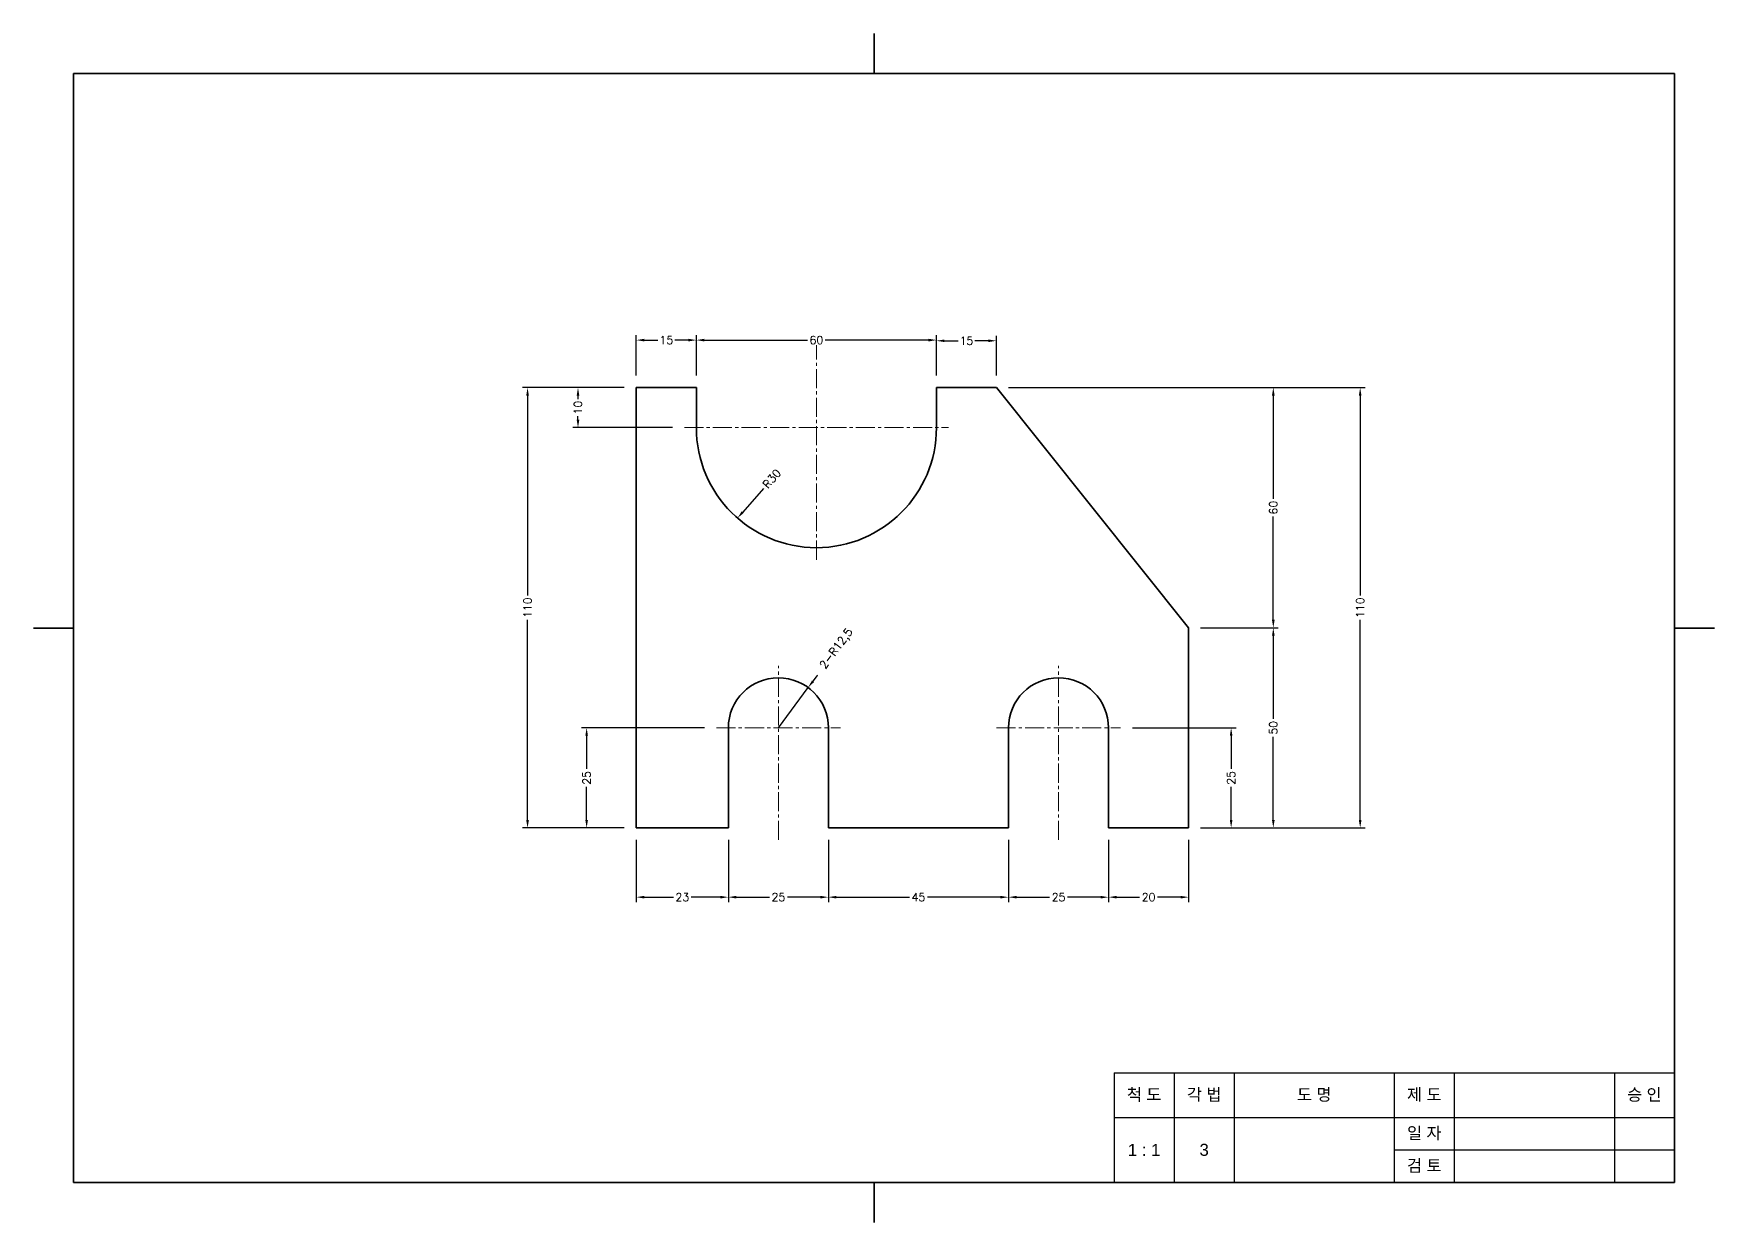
# Model space of a CAD drawing. Header units: millimetres. Extents: x 0 to 11420, y 0 to 297.
# Drawn here: x 500 to 920, y 0 to 297 of the extents above; entities that cross this region are included whole.
import ezdxf

# ---------------------------------------------------------------- set-up
doc = ezdxf.new("R2010")
doc.units = ezdxf.units.MM
doc.header["$LTSCALE"] = 0.25
doc.linetypes.add('CENTER2', pattern=[28.575, 19.05, -3.175, 3.175, -3.175])
for name, color, linetype, lineweight in [('1_윤곽선', 4, 'Continuous', 35), ('2_외형선', 7, 'Continuous', 35), ('4_중심선', 1, 'CENTER2', 18)]:
    doc.layers.add(name, color=color, linetype=linetype, lineweight=lineweight)
doc.styles.get("Standard").update_dxf_attribs({"font": 'arial.ttf'})
doc.styles.add('주석', font='romans.shx', dxfattribs={"height": 2, "bigfont": 'whgtxt.shx'})
doc.dimstyles.new('주석', dxfattribs={"dimscale": 0, "dimtxt": 2, "dimasz": 2, "dimexe": 1.25, "dimexo": 3, "dimtad": 0, "dimtxsty": '주석', "dimcen": 0, "dimclrd": 3, "dimclre": 3, "dimclrt": 3, "dimadec": 0, "dimazin": 0, "dimtfac": 1, "dimtmove": 0, "dimatfit": 3, "dimfxl": 5, "dimtfill": 1, "dimarcsym": 0})

# ---------------------------------------------------------------- blocks, each defined once
blk = doc.blocks.new('*T15')
at = {"layer": '1_윤곽선', "color": 0, "linetype": 'ByBlock', "lineweight": -2, "transparency": 16777216}
for p, q in [((0, 0), (140, 0)), ((0, 0), (0, -27.35)), ((140, 0), (140, -27.35)), ((0, -27.35), (140, -27.35))]:
    blk.add_line(p, q, dxfattribs=at)
at = {"layer": '1_윤곽선', "color": 3, "linetype": 'ByBlock', "lineweight": -2, "transparency": 16777216}
for p, q in [((15, 0), (15, -27.35)), ((30, 0), (30, -27.35)), ((70, 0), (70, -27.35)), ((85, 0), (85, -27.35)), ((125, 0), (125, -27.35)), ((0, -11.14), (140, -11.14)), ((70, -19.24), (140, -19.24))]:
    blk.add_line(p, q, dxfattribs=at)
at = {"layer": '1_윤곽선', "color": 2, "transparency": 16777216, "char_height": 3, "attachment_point": 5}
for s, insert, width in [('{\\fGulim|b0|i0|c129|p50;척 도}', (7.5, -5.57), 12), ('{\\fGulim|b0|i0|c129|p50;각 법}', (22.5, -5.57), 12), ('{\\fGulim|b0|i0|c129|p50;도 명}', (50, -5.57), 37), ('{\\fGulim|b0|i0|c129|p50;제 도}', (77.5, -5.57), 12), ('{\\fGulim|b0|i0|c129|p50;승 인}', (132.5, -5.57), 12), ('{\\fGulim|b0|i0|c129|p50;일 자}', (77.5, -15.19), 12), ('1 : 1', (7.5, -19.24), 12), ('3', (22.5, -19.24), 12), ('{\\fGulim|b0|i0|c129|p50;검 토}', (77.5, -23.29), 12)]:
    blk.add_mtext(s, dxfattribs=dict(at, insert=insert, width=width))
blk = doc.blocks.new('*D16')
at = {"layer": '2_외형선', "color": 3, "lineweight": -2, "transparency": 16777216}
for p, q in [((650.61, 95.56), (650.61, 80)), ((673.61, 95.56), (673.61, 80)), ((652.61, 81.25), (659.87, 81.25)), ((671.61, 81.25), (664.35, 81.25))]:
    blk.add_line(p, q, dxfattribs=at)
at = {"layer": '2_외형선', "color": 3, "transparency": 16777216}
for points in [[(652.61, 81.58), (652.61, 80.92), (650.61, 81.25)], [(671.61, 81.58), (671.61, 80.92), (673.61, 81.25)]]:
    blk.add_solid(points, dxfattribs=at)
at = {"layer": 'Defpoints', "color": 0, "transparency": 16777216}
for p in [(650.61, 98.56), (673.61, 98.56), (673.61, 81.25)]:
    blk.add_point(p, dxfattribs=at)
at = {"layer": '2_외형선', "color": 3, "transparency": 16777216, "insert": (662.11, 81.25), "char_height": 2, "attachment_point": 5, "style": '주석', "bg_fill": 3, "box_fill_scale": 1.1, "bg_fill_color": 256, "bg_fill_true_color": 13158600, "bg_fill_transparency": 0}
blk.add_mtext('23', dxfattribs=at)
blk = doc.blocks.new('*D17')
at = {"layer": '2_외형선', "color": 3, "lineweight": -2, "transparency": 16777216}
for p, q in [((673.61, 95.56), (673.61, 80)), ((698.61, 95.56), (698.61, 80)), ((675.61, 81.25), (683.87, 81.25)), ((696.61, 81.25), (688.35, 81.25))]:
    blk.add_line(p, q, dxfattribs=at)
at = {"layer": '2_외형선', "color": 3, "transparency": 16777216}
for points in [[(675.61, 81.58), (675.61, 80.92), (673.61, 81.25)], [(696.61, 81.58), (696.61, 80.92), (698.61, 81.25)]]:
    blk.add_solid(points, dxfattribs=at)
at = {"layer": 'Defpoints', "color": 0, "transparency": 16777216}
for p in [(673.61, 98.56), (698.61, 98.56), (698.61, 81.25)]:
    blk.add_point(p, dxfattribs=at)
at = {"layer": '2_외형선', "color": 3, "transparency": 16777216, "insert": (686.11, 81.25), "char_height": 2, "attachment_point": 5, "style": '주석', "bg_fill": 3, "box_fill_scale": 1.1, "bg_fill_color": 256, "bg_fill_true_color": 13158600, "bg_fill_transparency": 0}
blk.add_mtext('25', dxfattribs=at)
blk = doc.blocks.new('*D18')
at = {"layer": '2_외형선', "color": 3, "lineweight": -2, "transparency": 16777216}
for p, q in [((698.61, 95.56), (698.61, 80)), ((743.61, 95.56), (743.61, 80)), ((700.61, 81.25), (718.87, 81.25)), ((741.61, 81.25), (723.35, 81.25))]:
    blk.add_line(p, q, dxfattribs=at)
at = {"layer": '2_외형선', "color": 3, "transparency": 16777216}
for points in [[(700.61, 81.58), (700.61, 80.92), (698.61, 81.25)], [(741.61, 81.58), (741.61, 80.92), (743.61, 81.25)]]:
    blk.add_solid(points, dxfattribs=at)
at = {"layer": 'Defpoints', "color": 0, "transparency": 16777216}
for p in [(698.61, 98.56), (743.61, 98.56), (743.61, 81.25)]:
    blk.add_point(p, dxfattribs=at)
at = {"layer": '2_외형선', "color": 3, "transparency": 16777216, "insert": (721.11, 81.25), "char_height": 2, "attachment_point": 5, "style": '주석', "bg_fill": 3, "box_fill_scale": 1.1, "bg_fill_color": 256, "bg_fill_true_color": 13158600, "bg_fill_transparency": 0}
blk.add_mtext('45', dxfattribs=at)
blk = doc.blocks.new('*D19')
at = {"layer": '2_외형선', "color": 3, "lineweight": -2, "transparency": 16777216}
for p, q in [((743.61, 95.56), (743.61, 80)), ((768.61, 95.56), (768.61, 80)), ((745.61, 81.25), (753.87, 81.25)), ((766.61, 81.25), (758.35, 81.25))]:
    blk.add_line(p, q, dxfattribs=at)
at = {"layer": '2_외형선', "color": 3, "transparency": 16777216}
for points in [[(745.61, 81.58), (745.61, 80.92), (743.61, 81.25)], [(766.61, 81.58), (766.61, 80.92), (768.61, 81.25)]]:
    blk.add_solid(points, dxfattribs=at)
at = {"layer": 'Defpoints', "color": 0, "transparency": 16777216}
for p in [(743.61, 98.56), (768.61, 98.56), (768.61, 81.25)]:
    blk.add_point(p, dxfattribs=at)
at = {"layer": '2_외형선', "color": 3, "transparency": 16777216, "insert": (756.11, 81.25), "char_height": 2, "attachment_point": 5, "style": '주석', "bg_fill": 3, "box_fill_scale": 1.1, "bg_fill_color": 256, "bg_fill_true_color": 13158600, "bg_fill_transparency": 0}
blk.add_mtext('25', dxfattribs=at)
blk = doc.blocks.new('*D20')
at = {"layer": '2_외형선', "color": 3, "lineweight": -2, "transparency": 16777216}
for p, q in [((768.61, 95.56), (768.61, 80)), ((788.61, 95.56), (788.61, 80)), ((770.61, 81.25), (776.37, 81.25)), ((786.61, 81.25), (780.85, 81.25))]:
    blk.add_line(p, q, dxfattribs=at)
at = {"layer": '2_외형선', "color": 3, "transparency": 16777216}
for points in [[(770.61, 81.58), (770.61, 80.92), (768.61, 81.25)], [(786.61, 81.58), (786.61, 80.92), (788.61, 81.25)]]:
    blk.add_solid(points, dxfattribs=at)
at = {"layer": 'Defpoints', "color": 0, "transparency": 16777216}
for p in [(768.61, 98.56), (788.61, 98.56), (788.61, 81.25)]:
    blk.add_point(p, dxfattribs=at)
at = {"layer": '2_외형선', "color": 3, "transparency": 16777216, "insert": (778.61, 81.25), "char_height": 2, "attachment_point": 5, "style": '주석', "bg_fill": 3, "box_fill_scale": 1.1, "bg_fill_color": 256, "bg_fill_true_color": 13158600, "bg_fill_transparency": 0}
blk.add_mtext('20', dxfattribs=at)
blk = doc.blocks.new('*D21')
at = {"layer": '2_외형선', "color": 3, "lineweight": -2, "transparency": 16777216}
for p, q in [((647.61, 208.56), (622.18, 208.56)), ((623.43, 206.56), (623.43, 156.62)), ((623.43, 100.56), (623.43, 150.51)), ((647.61, 98.56), (622.18, 98.56))]:
    blk.add_line(p, q, dxfattribs=at)
at = {"layer": '2_외형선', "color": 3, "transparency": 16777216}
for points in [[(623.09, 206.56), (623.76, 206.56), (623.43, 208.56)], [(623.09, 100.56), (623.76, 100.56), (623.43, 98.56)]]:
    blk.add_solid(points, dxfattribs=at)
at = {"layer": 'Defpoints', "color": 0, "transparency": 16777216}
for p in [(623.43, 208.56), (650.61, 208.56), (650.61, 98.56)]:
    blk.add_point(p, dxfattribs=at)
at = {"layer": '2_외형선', "color": 3, "transparency": 16777216, "insert": (623.43, 153.56), "char_height": 2, "attachment_point": 5, "rotation": 90, "style": '주석', "bg_fill": 3, "box_fill_scale": 1.1, "bg_fill_color": 256, "bg_fill_true_color": 13158600, "bg_fill_transparency": 0}
blk.add_mtext('110', dxfattribs=at)
blk = doc.blocks.new('*D22')
at = {"layer": '2_외형선', "color": 3, "lineweight": -2, "transparency": 16777216}
for p, q in [((667.61, 123.56), (636.94, 123.56)), ((638.19, 121.56), (638.19, 113.31)), ((638.19, 100.56), (638.19, 108.82)), ((647.61, 98.56), (636.94, 98.56))]:
    blk.add_line(p, q, dxfattribs=at)
at = {"layer": '2_외형선', "color": 3, "transparency": 16777216}
for points in [[(637.86, 121.56), (638.52, 121.56), (638.19, 123.56)], [(637.86, 100.56), (638.52, 100.56), (638.19, 98.56)]]:
    blk.add_solid(points, dxfattribs=at)
at = {"layer": 'Defpoints', "color": 0, "transparency": 16777216}
for p in [(638.19, 123.56), (670.61, 123.56), (650.61, 98.56)]:
    blk.add_point(p, dxfattribs=at)
at = {"layer": '2_외형선', "color": 3, "transparency": 16777216, "insert": (638.19, 111.06), "char_height": 2, "attachment_point": 5, "rotation": 90, "style": '주석', "bg_fill": 3, "box_fill_scale": 1.1, "bg_fill_color": 256, "bg_fill_true_color": 13158600, "bg_fill_transparency": 0}
blk.add_mtext('25', dxfattribs=at)
blk = doc.blocks.new('*D23')
at = {"layer": '2_외형선', "color": 3, "lineweight": -2, "transparency": 16777216}
for p, q in [((743.61, 208.56), (832.74, 208.56)), ((831.49, 206.56), (831.49, 156.62)), ((831.49, 100.56), (831.49, 150.51)), ((791.61, 98.56), (832.74, 98.56))]:
    blk.add_line(p, q, dxfattribs=at)
at = {"layer": '2_외형선', "color": 3, "transparency": 16777216}
for points in [[(831.15, 206.56), (831.82, 206.56), (831.49, 208.56)], [(831.15, 100.56), (831.82, 100.56), (831.49, 98.56)]]:
    blk.add_solid(points, dxfattribs=at)
at = {"layer": 'Defpoints', "color": 0, "transparency": 16777216}
for p in [(740.61, 208.56), (831.49, 208.56), (788.61, 98.56)]:
    blk.add_point(p, dxfattribs=at)
at = {"layer": '2_외형선', "color": 3, "transparency": 16777216, "insert": (831.49, 153.56), "char_height": 2, "attachment_point": 5, "rotation": 90, "style": '주석', "bg_fill": 3, "box_fill_scale": 1.1, "bg_fill_color": 256, "bg_fill_true_color": 13158600, "bg_fill_transparency": 0}
blk.add_mtext('110', dxfattribs=at)
blk = doc.blocks.new('*D24')
at = {"layer": '2_외형선', "color": 3, "lineweight": -2, "transparency": 16777216}
for p, q in [((791.61, 148.56), (811.03, 148.56)), ((809.78, 146.56), (809.78, 125.81)), ((809.78, 100.56), (809.78, 121.32)), ((791.61, 98.56), (811.03, 98.56))]:
    blk.add_line(p, q, dxfattribs=at)
at = {"layer": '2_외형선', "color": 3, "transparency": 16777216}
for points in [[(809.45, 146.56), (810.12, 146.56), (809.78, 148.56)], [(809.45, 100.56), (810.12, 100.56), (809.78, 98.56)]]:
    blk.add_solid(points, dxfattribs=at)
at = {"layer": 'Defpoints', "color": 0, "transparency": 16777216}
for p in [(788.61, 148.56), (788.61, 98.56), (809.78, 98.56)]:
    blk.add_point(p, dxfattribs=at)
at = {"layer": '2_외형선', "color": 3, "transparency": 16777216, "insert": (809.78, 123.56), "char_height": 2, "attachment_point": 5, "rotation": 90, "style": '주석', "bg_fill": 3, "box_fill_scale": 1.1, "bg_fill_color": 256, "bg_fill_true_color": 13158600, "bg_fill_transparency": 0}
blk.add_mtext('50', dxfattribs=at)
blk = doc.blocks.new('*D25')
at = {"layer": '2_외형선', "color": 3, "lineweight": -2, "transparency": 16777216}
for p, q in [((743.61, 208.56), (811.03, 208.56)), ((809.78, 206.56), (809.78, 180.76)), ((809.78, 150.56), (809.78, 176.37)), ((791.61, 148.56), (811.03, 148.56))]:
    blk.add_line(p, q, dxfattribs=at)
at = {"layer": '2_외형선', "color": 3, "transparency": 16777216}
for points in [[(809.45, 206.56), (810.12, 206.56), (809.78, 208.56)], [(809.45, 150.56), (810.12, 150.56), (809.78, 148.56)]]:
    blk.add_solid(points, dxfattribs=at)
at = {"layer": 'Defpoints', "color": 0, "transparency": 16777216}
for p in [(740.61, 208.56), (788.61, 148.56), (809.78, 148.56)]:
    blk.add_point(p, dxfattribs=at)
at = {"layer": '2_외형선', "color": 3, "transparency": 16777216, "insert": (809.78, 178.56), "char_height": 2, "attachment_point": 5, "rotation": 90, "style": '주석', "bg_fill": 3, "box_fill_scale": 1.1, "bg_fill_color": 256, "bg_fill_true_color": 13158600, "bg_fill_transparency": 0}
blk.add_mtext('60', dxfattribs=at)
blk = doc.blocks.new('*D26')
at = {"layer": '2_외형선', "color": 3, "lineweight": -2, "transparency": 16777216}
for p, q in [((774.61, 123.56), (800.49, 123.56)), ((799.24, 121.56), (799.24, 113.31)), ((799.24, 100.56), (799.24, 108.82)), ((791.61, 98.56), (800.49, 98.56))]:
    blk.add_line(p, q, dxfattribs=at)
at = {"layer": '2_외형선', "color": 3, "transparency": 16777216}
for points in [[(798.91, 121.56), (799.57, 121.56), (799.24, 123.56)], [(798.91, 100.56), (799.57, 100.56), (799.24, 98.56)]]:
    blk.add_solid(points, dxfattribs=at)
at = {"layer": 'Defpoints', "color": 0, "transparency": 16777216}
for p in [(771.61, 123.56), (799.24, 123.56), (788.61, 98.56)]:
    blk.add_point(p, dxfattribs=at)
at = {"layer": '2_외형선', "color": 3, "transparency": 16777216, "insert": (799.24, 111.06), "char_height": 2, "attachment_point": 5, "rotation": 90, "style": '주석', "bg_fill": 3, "box_fill_scale": 1.1, "bg_fill_color": 256, "bg_fill_true_color": 13158600, "bg_fill_transparency": 0}
blk.add_mtext('25', dxfattribs=at)
blk = doc.blocks.new('*D27')
at = {"layer": '2_외형선', "color": 3, "lineweight": -2, "transparency": 16777216}
for p, q in [((650.61, 211.56), (650.61, 221.68)), ((652.61, 220.43), (656.01, 220.43)), ((663.61, 220.43), (660.21, 220.43)), ((665.61, 211.56), (665.61, 221.68))]:
    blk.add_line(p, q, dxfattribs=at)
at = {"layer": '2_외형선', "color": 3, "transparency": 16777216}
for points in [[(652.61, 220.76), (652.61, 220.09), (650.61, 220.43)], [(663.61, 220.76), (663.61, 220.09), (665.61, 220.43)]]:
    blk.add_solid(points, dxfattribs=at)
at = {"layer": 'Defpoints', "color": 0, "transparency": 16777216}
for p in [(665.61, 220.43), (650.61, 208.56), (665.61, 208.56)]:
    blk.add_point(p, dxfattribs=at)
at = {"layer": '2_외형선', "color": 3, "transparency": 16777216, "insert": (658.11, 220.43), "char_height": 2, "attachment_point": 5, "style": '주석', "bg_fill": 3, "box_fill_scale": 1.1, "bg_fill_color": 256, "bg_fill_true_color": 13158600, "bg_fill_transparency": 0}
blk.add_mtext('15', dxfattribs=at)
blk = doc.blocks.new('*D28')
at = {"layer": '2_외형선', "color": 3, "lineweight": -2, "transparency": 16777216}
for p, q in [((647.61, 208.56), (634.78, 208.56)), ((636.03, 206.56), (636.03, 205.66)), ((659.61, 198.56), (634.78, 198.56)), ((636.03, 200.56), (636.03, 201.46))]:
    blk.add_line(p, q, dxfattribs=at)
at = {"layer": '2_외형선', "color": 3, "transparency": 16777216}
for points in [[(635.7, 206.56), (636.37, 206.56), (636.03, 208.56)], [(635.7, 200.56), (636.37, 200.56), (636.03, 198.56)]]:
    blk.add_solid(points, dxfattribs=at)
at = {"layer": 'Defpoints', "color": 0, "transparency": 16777216}
for p in [(650.61, 208.56), (636.03, 198.56), (662.61, 198.56)]:
    blk.add_point(p, dxfattribs=at)
at = {"layer": '2_외형선', "color": 3, "transparency": 16777216, "insert": (636.03, 203.56), "char_height": 2, "attachment_point": 5, "rotation": 90, "style": '주석', "bg_fill": 3, "box_fill_scale": 1.1, "bg_fill_color": 256, "bg_fill_true_color": 13158600, "bg_fill_transparency": 0}
blk.add_mtext('10', dxfattribs=at)
blk = doc.blocks.new('*D29')
at = {"layer": '2_외형선', "color": 3, "lineweight": -2, "transparency": 16777216}
for p, q in [((665.61, 211.56), (665.61, 221.68)), ((667.61, 220.43), (693.41, 220.43)), ((723.61, 220.43), (697.81, 220.43)), ((725.61, 211.56), (725.61, 221.68))]:
    blk.add_line(p, q, dxfattribs=at)
at = {"layer": '2_외형선', "color": 3, "transparency": 16777216}
for points in [[(667.61, 220.76), (667.61, 220.09), (665.61, 220.43)], [(723.61, 220.76), (723.61, 220.09), (725.61, 220.43)]]:
    blk.add_solid(points, dxfattribs=at)
at = {"layer": 'Defpoints', "color": 0, "transparency": 16777216}
for p in [(725.61, 220.43), (665.61, 208.56), (725.61, 208.56)]:
    blk.add_point(p, dxfattribs=at)
at = {"layer": '2_외형선', "color": 3, "transparency": 16777216, "insert": (695.61, 220.43), "char_height": 2, "attachment_point": 5, "style": '주석', "bg_fill": 3, "box_fill_scale": 1.1, "bg_fill_color": 256, "bg_fill_true_color": 13158600, "bg_fill_transparency": 0}
blk.add_mtext('60', dxfattribs=at)
blk = doc.blocks.new('*D30')
at = {"layer": '2_외형선', "color": 3, "lineweight": -2, "transparency": 16777216}
for p, q in [((725.61, 211.56), (725.61, 221.51)), ((727.61, 220.26), (731.01, 220.26)), ((738.61, 220.26), (735.21, 220.26)), ((740.61, 211.56), (740.61, 221.51))]:
    blk.add_line(p, q, dxfattribs=at)
at = {"layer": '2_외형선', "color": 3, "transparency": 16777216}
for points in [[(727.61, 220.59), (727.61, 219.93), (725.61, 220.26)], [(738.61, 220.59), (738.61, 219.93), (740.61, 220.26)]]:
    blk.add_solid(points, dxfattribs=at)
at = {"layer": 'Defpoints', "color": 0, "transparency": 16777216}
for p in [(740.61, 220.26), (725.61, 208.56), (740.61, 208.56)]:
    blk.add_point(p, dxfattribs=at)
at = {"layer": '2_외형선', "color": 3, "transparency": 16777216, "insert": (733.11, 220.26), "char_height": 2, "attachment_point": 5, "style": '주석', "bg_fill": 3, "box_fill_scale": 1.1, "bg_fill_color": 256, "bg_fill_true_color": 13158600, "bg_fill_transparency": 0}
blk.add_mtext('15', dxfattribs=at)
blk = doc.blocks.new('*D31')
at = {"layer": '2_외형선', "color": 3, "lineweight": -2, "transparency": 16777216}
blk.add_line((682.36, 183.38), (677.2, 177.46), dxfattribs=at)
at = {"layer": '2_외형선', "color": 3, "transparency": 16777216}
blk.add_solid([(676.95, 177.68), (677.45, 177.25), (675.89, 175.96)], dxfattribs=at)
at = {"layer": 'Defpoints', "color": 0, "transparency": 16777216}
for p in [(695.61, 198.56), (675.89, 175.96)]:
    blk.add_point(p, dxfattribs=at)
at = {"layer": '2_외형선', "color": 3, "transparency": 16777216, "insert": (684.46, 185.79), "char_height": 2, "attachment_point": 5, "rotation": 48.8973, "style": '주석', "bg_fill": 3, "box_fill_scale": 1.1, "bg_fill_color": 256, "bg_fill_true_color": 13158600, "bg_fill_transparency": 0}
blk.add_mtext('R30', dxfattribs=at)
blk = doc.blocks.new('*D32')
at = {"layer": '2_외형선', "color": 3, "lineweight": -2, "transparency": 16777216}
for p, q in [((696.64, 137.75), (694.75, 135.21)), ((686.11, 123.56), (693.56, 133.6))]:
    blk.add_line(p, q, dxfattribs=at)
at = {"layer": 'Defpoints', "color": 0, "transparency": 16777216}
for p in [(693.56, 133.6), (686.11, 123.56)]:
    blk.add_point(p, dxfattribs=at)
at = {"layer": '2_외형선', "color": 3, "transparency": 16777216, "insert": (700.73, 143.26), "char_height": 2, "width": 15.8254, "attachment_point": 5, "rotation": 53.413, "style": '주석', "bg_fill": 3, "box_fill_scale": 1.1, "bg_fill_color": 256, "bg_fill_true_color": 13158600, "bg_fill_transparency": 0}
blk.add_mtext('2-R12,5', dxfattribs=at)
at = {"layer": '2_외형선', "color": 3, "transparency": 16777216}
blk.add_solid([(694.48, 135.4), (695.02, 135.01), (693.56, 133.6)], dxfattribs=at)

msp = doc.modelspace()

# ---------------------------------------------------------------- linework, layer by layer
at = {"layer": '1_윤곽선'}
for p, q in [((710, 297), (710, 287)), ((500, 148.5), (510, 148.5)), ((920, 148.5), (910, 148.5)), ((710, 0), (710, 10))]:
    msp.add_line(p, q, dxfattribs=at)
msp.add_lwpolyline([(510, 10), (910, 10), (910, 287), (510, 287)], close=True, dxfattribs=at)
at = {"layer": '2_외형선'}
for p, q in [((650.609, 98.563), (650.609, 208.563)), ((650.609, 208.563), (665.609, 208.563)), ((665.609, 208.563), (665.609, 198.563)), ((725.609, 208.563), (740.609, 208.563)), ((725.609, 208.563), (725.609, 198.563)), ((740.609, 208.563), (788.609, 148.563)), ((788.609, 98.563), (788.609, 148.563)), ((673.609, 98.563), (673.609, 123.563)), ((698.609, 98.563), (698.609, 123.563)), ((743.609, 98.563), (743.609, 123.563)), ((768.609, 98.563), (768.609, 123.563)), ((673.609, 98.563), (650.609, 98.563)), ((698.609, 98.563), (743.609, 98.563)), ((768.609, 98.563), (788.609, 98.563))]:
    msp.add_line(p, q, dxfattribs=at)
for centre, radius, start, end in [((695.609, 198.563), 30, 180, 0), ((686.109, 123.563), 12.5, 0, 180), ((756.109, 123.563), 12.5, 0, 180)]:
    msp.add_arc(centre, radius, start, end, dxfattribs=at)
at = {"layer": '4_중심선'}
for p, q in [((695.609, 165.563), (695.609, 221.563)), ((662.609, 198.563), (728.609, 198.563)), ((686.109, 95.563), (686.109, 139.063)), ((756.109, 95.563), (756.109, 139.063)), ((670.609, 123.563), (701.609, 123.563)), ((740.609, 123.563), (771.609, 123.563))]:
    msp.add_line(p, q, dxfattribs=at)

# ---------------------------------------------------------------- block references
msp.add_blockref('*T15', (770, 37.347))

# ---------------------------------------------------------------- next in the draw order: dimensions: what is measured, and where the dimension line sits
at = {"layer": '2_외형선'}
dim = msp.add_radius_dim(center=(695.609, 198.563), mpoint=(675.887, 175.957), dimstyle='주석', dxfattribs=at)
dim.commit()
dim.dimension.update_dxf_attribs({"geometry": '*D31', "text_midpoint": (684.462, 185.786), "dimtype": 164})
dim = msp.add_radius_dim(center=(686.109, 123.563), mpoint=(693.56, 133.6), text='2-<>', dimstyle='주석', dxfattribs=at)
dim.commit()
dim.dimension.update_dxf_attribs({"geometry": '*D32', "text_midpoint": (700.732, 143.262), "dimtype": 164})
dim = msp.add_linear_dim(base=(673.609, 81.25), p1=(650.609, 98.563), p2=(673.609, 98.563), dimstyle='주석', dxfattribs=at)
dim.commit()
dim.dimension.update_dxf_attribs({"geometry": '*D16', "text_midpoint": (662.109, 81.25)})

# ---------------------------------------------------------------- next in the draw order: dimensions: what is measured, and where the dimension line sits
dim = msp.add_linear_dim(base=(623.428, 208.563), p1=(650.609, 98.563), p2=(650.609, 208.563), angle=90, dimstyle='주석', dxfattribs=at)
dim.commit()
dim.dimension.update_dxf_attribs({"geometry": '*D21', "text_midpoint": (623.428, 153.563)})
dim = msp.add_linear_dim(base=(698.609, 81.25), p1=(673.609, 98.563), p2=(698.609, 98.563), dimstyle='주석', dxfattribs=at)
dim.commit()
dim.dimension.update_dxf_attribs({"geometry": '*D17', "text_midpoint": (686.109, 81.25)})

# ---------------------------------------------------------------- next in the draw order: dimensions: what is measured, and where the dimension line sits
for base, p1, p2, picture, middle in [((665.609, 220.426), (650.609, 208.563), (665.609, 208.563), '*D27', (658.109, 220.426)), ((743.609, 81.25), (698.609, 98.563), (743.609, 98.563), '*D18', (721.109, 81.25))]:
    dim = msp.add_linear_dim(base=base, p1=p1, p2=p2, dimstyle='주석', dxfattribs=at)
    dim.commit()
    dim.dimension.update_dxf_attribs({"geometry": picture, "text_midpoint": middle})
dim = msp.add_linear_dim(base=(638.191, 123.563), p1=(650.609, 98.563), p2=(670.609, 123.563), angle=90, dimstyle='주석', dxfattribs=at)
dim.commit()
dim.dimension.update_dxf_attribs({"geometry": '*D22', "text_midpoint": (638.191, 111.063)})

# ---------------------------------------------------------------- next in the draw order: dimensions: what is measured, and where the dimension line sits
for base, p1, p2, picture, middle in [((725.609, 220.426), (665.609, 208.563), (725.609, 208.563), '*D29', (695.609, 220.426)), ((768.609, 81.25), (743.609, 98.563), (768.609, 98.563), '*D19', (756.109, 81.25))]:
    dim = msp.add_linear_dim(base=base, p1=p1, p2=p2, dimstyle='주석', dxfattribs=at)
    dim.commit()
    dim.dimension.update_dxf_attribs({"geometry": picture, "text_midpoint": middle})
dim = msp.add_linear_dim(base=(636.035, 198.563), p1=(650.609, 208.563), p2=(662.609, 198.563), angle=90, dimstyle='주석', dxfattribs=at)
dim.commit()
dim.dimension.update_dxf_attribs({"geometry": '*D28', "text_midpoint": (636.035, 203.563)})

# ---------------------------------------------------------------- next in the draw order: dimensions: what is measured, and where the dimension line sits
dim = msp.add_linear_dim(base=(788.609, 81.25), p1=(768.609, 98.563), p2=(788.609, 98.563), dimstyle='주석', dxfattribs=at)
dim.commit()
dim.dimension.update_dxf_attribs({"geometry": '*D20', "text_midpoint": (778.609, 81.25)})

# ---------------------------------------------------------------- next in the draw order: dimensions: what is measured, and where the dimension line sits
dim = msp.add_linear_dim(base=(831.488, 208.563), p1=(788.609, 98.563), p2=(740.609, 208.563), angle=90, dimstyle='주석', dxfattribs=at)
dim.commit()
dim.dimension.update_dxf_attribs({"geometry": '*D23', "text_midpoint": (831.488, 153.563)})

# ---------------------------------------------------------------- next in the draw order: dimensions: what is measured, and where the dimension line sits
dim = msp.add_linear_dim(base=(809.783, 98.563), p1=(788.609, 148.563), p2=(788.609, 98.563), angle=90, dimstyle='주석', dxfattribs=at)
dim.commit()
dim.dimension.update_dxf_attribs({"geometry": '*D24', "text_midpoint": (809.783, 123.563)})

# ---------------------------------------------------------------- next in the draw order: dimensions: what is measured, and where the dimension line sits
for base, p1, p2, picture, middle in [((809.783, 148.563), (740.609, 208.563), (788.609, 148.563), '*D25', (809.783, 178.563)), ((799.24, 123.563), (788.609, 98.563), (771.609, 123.563), '*D26', (799.24, 111.063))]:
    dim = msp.add_linear_dim(base=base, p1=p1, p2=p2, angle=90, dimstyle='주석', dxfattribs=at)
    dim.commit()
    dim.dimension.update_dxf_attribs({"geometry": picture, "text_midpoint": middle})

# ---------------------------------------------------------------- next in the draw order: dimensions: what is measured, and where the dimension line sits
dim = msp.add_linear_dim(base=(740.609, 220.259), p1=(725.609, 208.563), p2=(740.609, 208.563), dimstyle='주석', dxfattribs=at)
dim.commit()
dim.dimension.update_dxf_attribs({"geometry": '*D30', "text_midpoint": (733.109, 220.259)})

doc.saveas('drawing.dxf')
